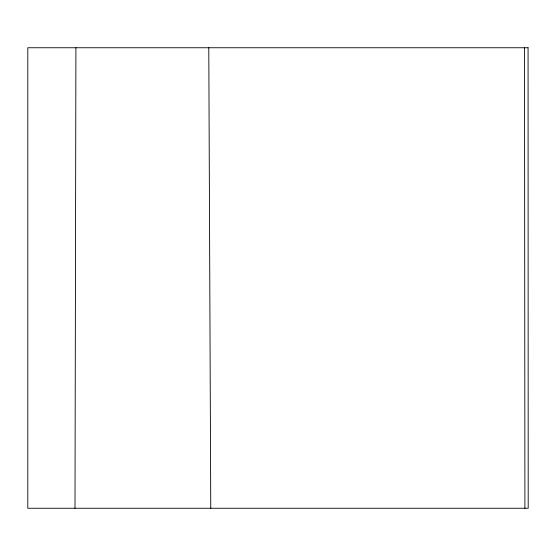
<?xml version="1.0" encoding="UTF-8"?>
<svg xmlns="http://www.w3.org/2000/svg" width="556" height="556" viewBox="0 0 556 556"><rect width="100%" height="100%" fill="white"/><g stroke="black" fill="none" stroke-linecap="round" stroke-linejoin="round"><path stroke-width="0.83" d="M74.997 508.253L75.908 47.746M208.785 47.746L210.759 508.253M524.516 47.746L524.906 508.253M528.075 47.746L27.8 47.746L27.8 508.253L528.2 508.253L528.075 47.746"/></g></svg>
